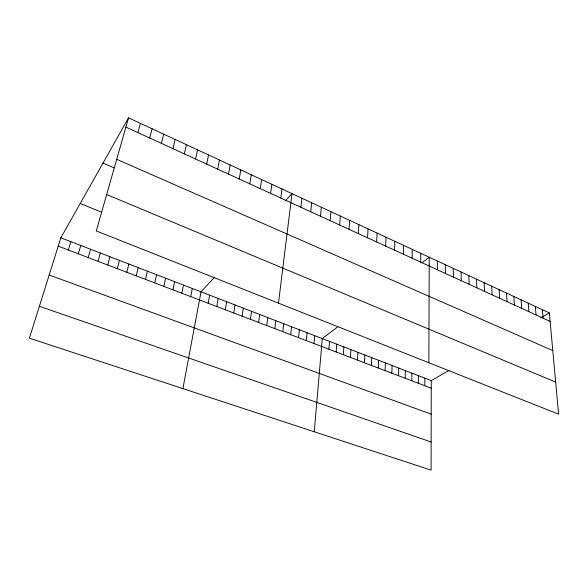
<?xml version="1.0" encoding="UTF-8"?>
<svg xmlns="http://www.w3.org/2000/svg" width="588" height="588" viewBox="0 0 588 588"><rect width="100%" height="100%" fill="white"/><g stroke="black" fill="none" stroke-linecap="round" stroke-linejoin="round"><path stroke-width="0.88" d="M449.305 370.271L431.254 380.612L431.092 470.143L29.4 338.181L60.851 237.795L128.529 117.857L549.346 312.926L558.6 414.173L96.285 230.937L128.529 117.857M428.858 362.745L429.24 257.257L421.824 262.895M424.808 385.735L424.859 378.15M420.692 262.123L420.787 253.332M418.325 383.266L418.413 375.666M412.078 258.176L412.232 249.371M411.791 380.781L411.916 373.159M405.198 378.268L405.36 370.631M403.368 254.192L403.589 245.365M398.554 375.739L398.752 368.081M394.563 250.157L394.849 241.315M391.851 373.189L392.093 365.515M385.089 370.616L385.375 362.921M385.662 246.078L386.015 237.221M378.275 368.014L378.599 360.312M376.658 241.962L377.084 233.076M371.403 365.398L371.77 357.68M364.472 362.759L364.876 355.02M367.559 237.787L368.051 228.894M357.482 360.099L357.93 352.344M350.426 357.416L350.926 349.639M358.349 233.576L358.915 224.66M343.319 354.711L343.855 346.913M349.044 229.313L349.684 220.375M336.145 351.977L336.726 344.164M339.629 224.998L340.342 216.046M328.905 349.221L329.537 341.393M314.249 431.761L322.29 338.6L337.828 326.781M330.103 220.64L330.897 211.665M313.985 343.539L314.712 335.682M320.475 216.23L321.342 207.241M306.289 340.614L307.068 332.734M298.528 337.652L299.358 329.758M310.729 211.761L311.677 202.757M290.692 334.675L291.575 326.759M300.872 207.248L301.901 198.23M282.784 331.661L283.717 323.731M278.477 303.143L292.016 193.643L285.202 200.993M274.802 328.626L275.794 320.673M266.746 325.554L267.79 317.586M280.799 198.06L282.005 189.005M258.617 322.459L259.712 314.47M270.59 193.386L271.884 184.309M250.407 319.335L251.561 311.331M260.256 188.652L261.638 179.561M242.124 316.182L243.336 308.156M233.759 312.992L235.031 304.959M249.797 183.86L251.274 174.761M225.314 309.78L226.645 301.725M216.796 306.532L218.185 298.461M239.213 179.017L240.786 169.895M208.181 303.254L209.637 295.161M228.504 174.107L230.165 164.971M182.912 388.617L201.008 291.839L214.613 277.161M217.663 169.146L219.42 159.995M190.718 296.609L192.298 288.48M181.854 293.236L183.5 285.084M206.682 164.118L208.549 154.953M172.909 289.825L174.621 281.667M195.569 159.025L197.539 149.844M163.868 286.385L165.654 278.205M154.747 282.909L156.592 274.714M184.316 153.872L186.389 144.677M145.523 279.403L147.448 271.186M172.923 148.654L175.106 139.452M136.218 275.853L138.209 267.621M161.391 143.369L163.677 134.152M126.81 272.273L128.875 264.027M117.313 268.657L119.452 260.396M149.705 138.018L152.108 128.787M107.714 265.004L109.934 256.721M137.871 132.601L140.392 123.355M98.02 261.315L100.313 253.016M88.222 257.581L90.596 249.268M78.329 253.818L80.784 245.483M68.333 250.01L70.869 241.661M540.717 317.873L549.346 312.926M39.389 306.289L431.144 442.007M49.179 275.044L431.195 414.165M58.227 246.159L431.239 388.183M60.851 237.795L431.254 380.612M80.218 203.47L101.232 212.033M106.663 194.532L555.667 382.097M103.01 163.074L114.204 167.925M116.711 159.304L552.786 350.588M125.891 127.111L550.118 321.401M542.379 309.7L543.114 318.189M535.345 306.444L536.035 314.947M528.245 303.151L528.884 311.677M521.071 299.821L521.674 308.369M513.831 296.47L514.382 305.032M506.518 293.081L507.025 301.659M499.139 289.656L499.587 298.256M491.678 286.202L492.082 294.816M484.145 282.71L484.497 291.347M476.537 279.182L476.839 287.841M468.856 275.618L469.106 284.298M461.095 272.024L461.286 280.719M453.252 268.385L453.392 277.102M445.329 264.718L445.417 273.449M437.332 261.006L437.354 269.752"/></g></svg>
